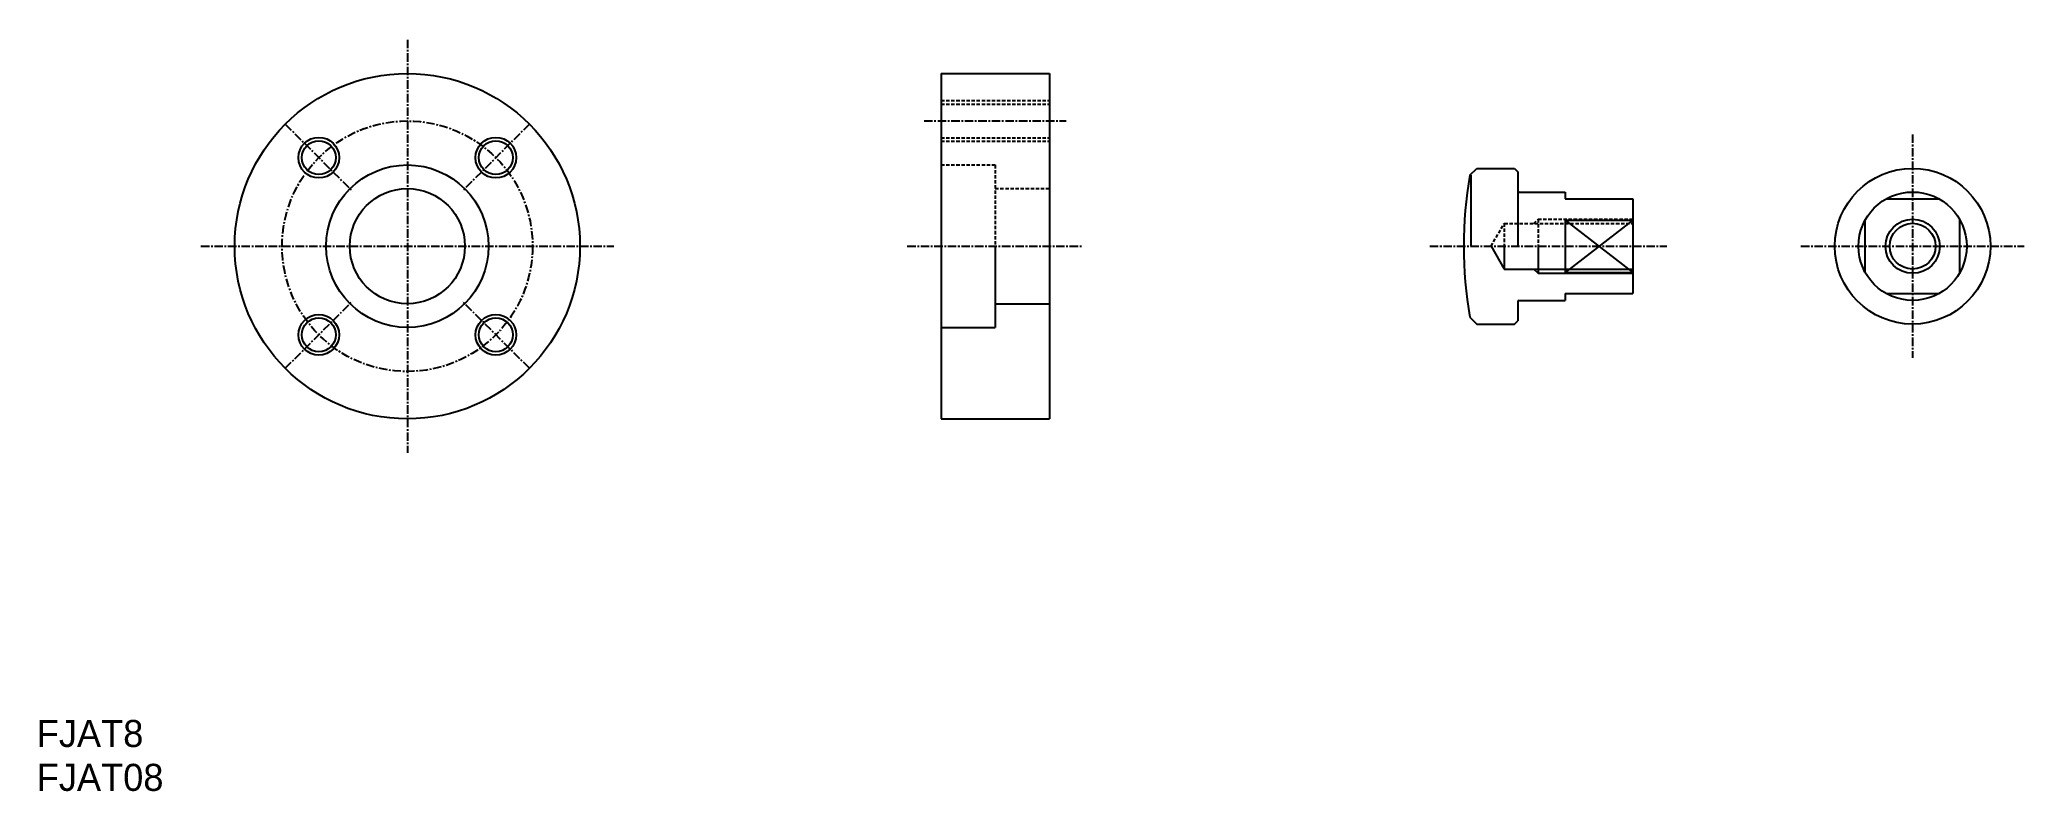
# Model space of a CAD drawing. Extents: x 0 to 294, y 0 to 111.
import ezdxf

# ---------------------------------------------------------------- set-up
doc = ezdxf.new("R2010")
doc.units = 0
doc.linetypes.add('CENTER', pattern=[2, 1.25, -0.25, 0.25, -0.25])
doc.linetypes.add('DASHED', pattern=[0.75, 0.5, -0.25])
doc.layers.get('0').update_dxf_attribs({"linetype": 'CONTINUOUS'})
doc.layers.add('CENTER', color=1, linetype='CENTER')

msp = doc.modelspace()

# ---------------------------------------------------------------- linework, layer by layer
at = {"color": 7, "linetype": 'CONTINUOUS'}
for p, q in [((133.62, 105.95), (149.62, 105.95)), ((133.62, 105.95), (133.62, 54.95)), ((149.62, 105.95), (149.62, 54.95)), ((211.76, 90.95), (212.76, 91.95)), ((211.95, 80.45), (211.95, 90.95)), ((212.76, 91.95), (218.34, 91.95)), ((218.34, 91.95), (218.84, 91.45)), ((218.84, 91.45), (218.84, 80.45)), ((219.04, 88.45), (225.84, 88.45)), ((225.84, 88.45), (225.84, 87.45)), ((225.84, 87.45), (235.84, 87.45)), ((235.84, 87.45), (235.84, 73.45)), ((273.3, 87.45), (281.05, 87.45)), ((225.84, 84.32), (225.84, 76.45)), ((225.84, 84.32), (235.84, 84.32)), ((225.84, 84.32), (235.84, 76.58)), ((235.84, 84.32), (225.84, 76.58)), ((270.17, 76.58), (270.17, 84.32)), ((284.17, 76.58), (284.17, 84.32)), ((141.62, 80.45), (141.62, 68.45)), ((214.89, 80.45), (216.84, 77.07)), ((216.84, 80.45), (216.84, 77.07)), ((221.84, 80.45), (221.84, 76.45)), ((216.84, 77.07), (235.84, 77.07)), ((225.84, 76.58), (235.84, 76.58)), ((225.84, 73.45), (225.84, 72.45)), ((225.84, 73.45), (235.84, 73.45)), ((273.3, 73.45), (281.05, 73.45)), ((141.62, 71.95), (149.62, 71.95)), ((218.84, 72.25), (218.84, 69.45)), ((219.04, 72.45), (225.84, 72.45)), ((133.62, 68.45), (141.62, 68.45)), ((211.76, 69.95), (212.76, 68.95)), ((212.76, 68.95), (218.34, 68.95)), ((218.34, 68.95), (218.84, 69.45)), ((133.62, 54.95), (149.62, 54.95))]:
    msp.add_line(p, q, dxfattribs=at)
at = {"color": 3, "linetype": 'DASHED'}
for p, q in [((133.62, 101.95), (149.62, 101.95)), ((133.62, 101.45), (149.62, 101.45)), ((133.62, 96.45), (149.62, 96.45)), ((133.62, 95.95), (149.62, 95.95)), ((133.62, 92.45), (141.62, 92.45)), ((141.62, 92.45), (141.62, 80.45)), ((141.62, 88.95), (149.62, 88.95)), ((214.89, 80.45), (216.84, 83.82)), ((216.84, 83.82), (235.84, 83.82)), ((216.84, 83.82), (216.84, 80.45)), ((221.21, 83.82), (221.84, 84.45)), ((221.84, 84.45), (235.84, 84.45)), ((221.84, 84.45), (221.84, 80.45))]:
    msp.add_line(p, q, dxfattribs=at)
for p, q in [((133.62, 93.2), (133.62, 93.2)), ((133.62, 80.45), (133.62, 80.45))]:
    msp.add_line(p, q)
at = {"color": 3, "linetype": 'CONTINUOUS'}
for p, q in [((221.21, 77.07), (221.84, 76.45)), ((221.84, 76.45), (235.84, 76.45))]:
    msp.add_line(p, q, dxfattribs=at)
at = {"color": 7, "linetype": 'CONTINUOUS'}
for centre, radius in [((54.76, 80.45), 25.5), ((41.68, 93.53), 2.5), ((67.84, 93.53), 2.5), ((54.76, 80.45), 12), ((277.17, 80.45), 11.5), ((54.76, 80.45), 8.5), ((277.17, 80.45), 8), ((277.17, 80.45), 3.38), ((41.68, 67.37), 2.5), ((67.84, 67.37), 2.5)]:
    msp.add_circle(centre, radius, dxfattribs=at)
at = {"color": 3, "linetype": 'CONTINUOUS'}
for centre, radius in [((41.68, 93.53), 3), ((67.84, 93.53), 3), ((277.17, 80.45), 4), ((41.68, 67.37), 3), ((67.84, 67.37), 3)]:
    msp.add_circle(centre, radius, dxfattribs=at)
at = {"color": 7, "linetype": 'CONTINUOUS'}
for centre, radius, start, end in [((270.84, 80.45), 60, 169.9213, 190.0787), ((219.04, 88.65), 0.2, 180, 270), ((219.04, 72.25), 0.2, 90, 180)]:
    msp.add_arc(centre, radius, start, end, dxfattribs=at)
at = {"layer": 'CENTER', "color": 1, "linetype": 'CENTER'}
for p, q in [((54.76, 110.95), (54.76, 49.95)), ((36.73, 98.48), (46.63, 88.58)), ((72.79, 98.48), (62.89, 88.58)), ((131.12, 98.95), (152.12, 98.95)), ((277.17, 96.95), (277.17, 63.95)), ((24.26, 80.45), (85.26, 80.45)), ((128.62, 80.45), (154.62, 80.45)), ((205.84, 80.45), (240.84, 80.45)), ((260.67, 80.45), (293.67, 80.45)), ((36.73, 62.42), (46.63, 72.32)), ((72.79, 62.42), (62.89, 72.32))]:
    msp.add_line(p, q, dxfattribs=at)
msp.add_circle((54.76, 80.45), 18.5, dxfattribs=at)

# ---------------------------------------------------------------- texts
for s, p in [('FJAT8', (0, 6.48)), ('FJAT08', (0, 0))]:
    msp.add_text(s, height=4).set_placement(p)

doc.saveas('drawing.dxf')
